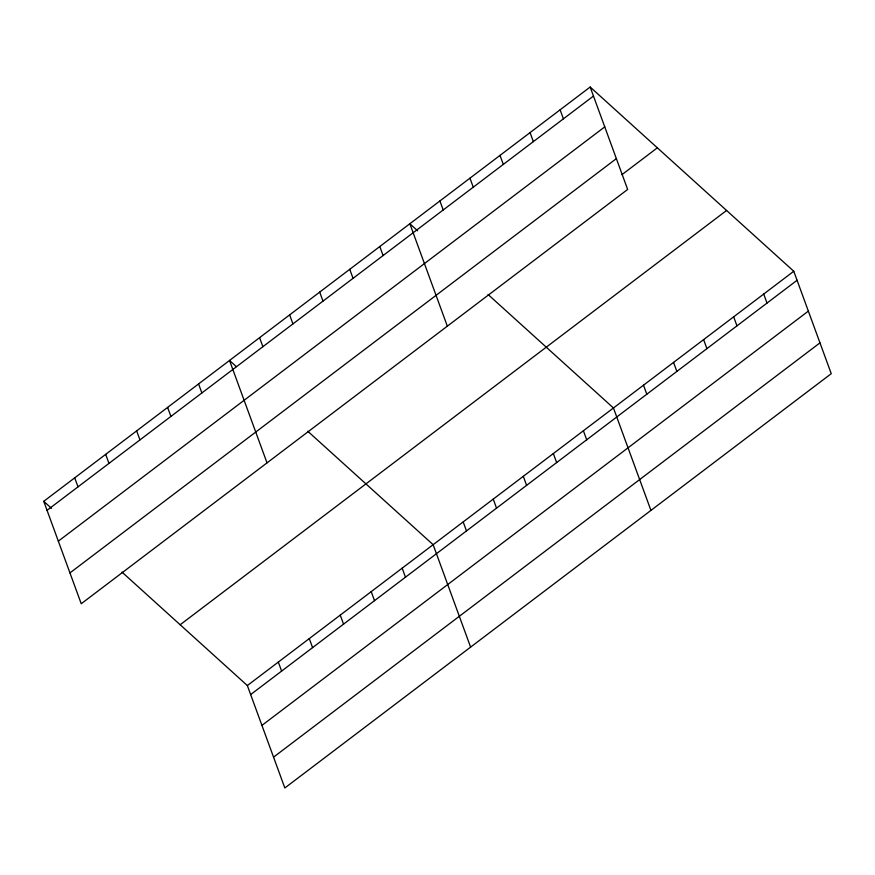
<?xml version="1.0" encoding="UTF-8"?>
<svg xmlns="http://www.w3.org/2000/svg" width="875" height="875" viewBox="0 0 875 875"><rect width="100%" height="100%" fill="white"/><g stroke="black" fill="none" stroke-linecap="round" stroke-linejoin="round"><path stroke-width="1.31" d="M590.166 87.03L627.648 189.448L81.233 603.739L43.75 501.32L590.166 87.03L793.767 271.261L831.25 373.68L284.834 787.97L247.352 685.552L121.975 572.097M47.053 510.333L593.469 96.053M58.33 541.155L604.756 126.875M69.956 572.917L616.372 158.627M621.939 174.683L657.355 147.82M180.162 624.75L726.578 210.47M247.352 685.552L793.767 271.261M250.655 694.575L797.07 280.284M261.931 725.397L808.347 311.106M273.547 757.148L819.973 342.858M417.637 230.792L409.85 223.748L447.333 326.167M488.075 294.525L613.452 407.98L650.934 510.398M236.348 366.625L229.534 360.456L267.017 462.886M307.759 431.244L433.136 544.688L470.608 647.117M43.75 501.32L51.537 508.364M763.711 294.044L767.014 303.067M733.666 316.838L736.969 325.861M703.609 339.62L706.913 348.644M673.553 362.403L676.856 371.427M560.12 109.812L563.423 118.836M643.508 385.186L646.8 394.209M530.064 132.595L533.367 141.619M500.008 155.389L503.311 164.412M583.395 430.762L586.698 439.786M469.963 178.172L473.255 187.195M553.339 453.545L556.642 462.569M439.906 200.955L443.209 209.978M523.294 476.339L526.597 485.352M493.237 499.122L496.541 508.145M379.794 246.531L383.097 255.555M463.181 521.905L466.484 530.928M349.748 269.314L353.052 278.337M319.692 292.097L322.995 301.12M402.172 568.17L405.464 577.194M289.636 314.891L292.939 323.914M371.208 591.642L374.511 600.666M259.591 337.673L262.883 346.697M340.244 615.125L343.547 624.137M309.28 638.597L312.583 647.62M198.57 383.939L201.873 392.952M278.316 662.069L281.619 671.092M167.606 407.411L170.909 416.434M136.642 430.883L139.945 439.906M105.678 454.366L108.981 463.389M74.714 477.837L78.017 486.861"/></g></svg>
